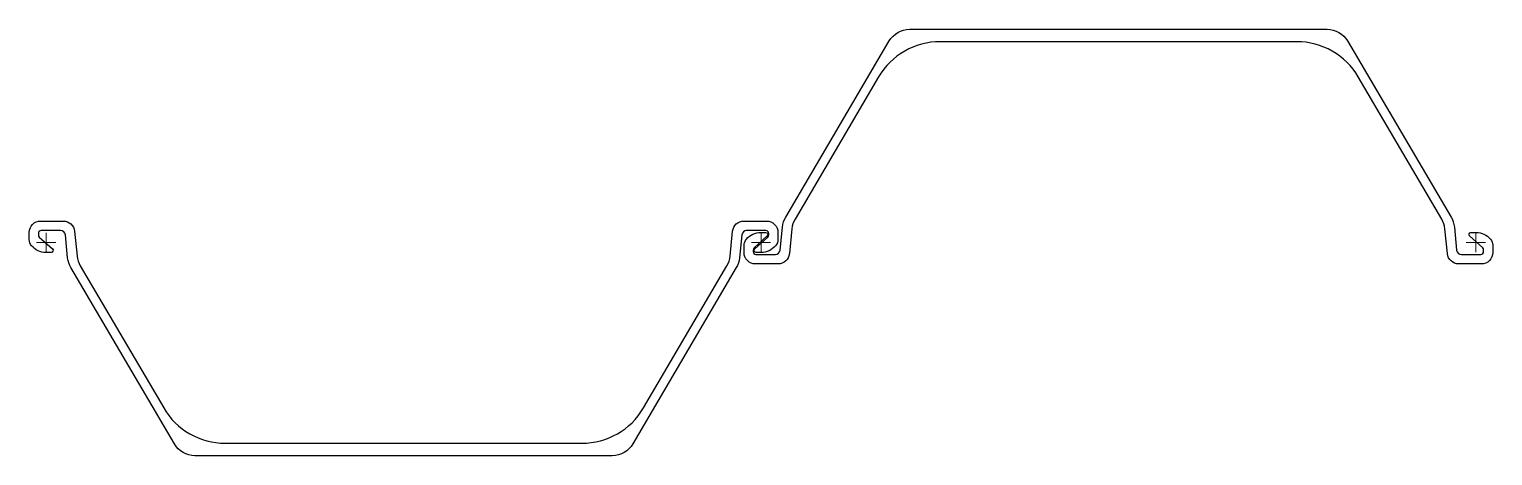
# Model space of a CAD drawing. Header units: millimetres. Extents: x -36 to 1499, y 286 to 733.
import ezdxf

# ---------------------------------------------------------------- set-up
doc = ezdxf.new("R2010")
doc.units = ezdxf.units.MM
doc.layers.add('ref', color=4, linetype='Continuous', lineweight=5)

# ---------------------------------------------------------------- blocks, each defined once
blk = doc.blocks.new('AU23-d')
for points in [[(785.7, 24.5, 0.108349), (782.4, 14.3), (779.8, -11.7, -0.385312), (767.9, -22.5), (744.2, -22.5, -0.414214), (732.2, -10.5), (732.2, -3, -0.17875), (734.7, 3.5, -0.219232), (749.8, 10.5), (755.1, 10.5, -0.687281), (756.5, 6.8), (742.7, -5.6, 0.212557), (741.8, -7.9), (741.8, -9.5, 0.414214), (744.7, -12.5), (765.1, -12.5, 0.385312), (770.1, -8), (772.5, 16.2, -0.108349), (775.9, 26.4), (884.5, 211.2, -0.265863), (906, 223.5), (1344, 223.5, -0.265863), (1365.5, 211.2), (1474.1, 26.4, -0.108349), (1477.5, 16.2), (1479.9, -8, 0.385312), (1484.9, -12.5), (1505.2, -12.5, 0.414214), (1508.2, -9.5), (1508.2, -7.9, 0.212557), (1507.3, -5.6), (1493.5, 6.8, -0.687281), (1494.9, 10.5), (1500.2, 10.5, -0.219232), (1515.3, 3.5, -0.17875), (1517.8, -3), (1517.8, -10.5, -0.414214), (1505.8, -22.5), (1482.1, -22.5, -0.385312), (1470.2, -11.7), (1467.6, 14.3, 0.108349), (1464.3, 24.5), (1376.7, 173.5, 0.265863), (1312, 210.5), (938, 210.5, 0.265863), (873.3, 173.5)], [(714.3, -24.5, 0.108349), (717.6, -14.3), (720.2, 11.7, -0.385312), (732.1, 22.5), (755.8, 22.5, -0.414214), (767.8, 10.5), (767.8, 3, -0.17875), (765.3, -3.5, -0.219232), (750.2, -10.5), (744.9, -10.5, -0.687281), (743.5, -6.8), (757.3, 5.6, 0.212557), (758.2, 7.9), (758.2, 9.5, 0.414214), (755.2, 12.5), (734.9, 12.5, 0.385312), (729.9, 8), (727.5, -16.2, -0.108349), (724.1, -26.4), (615.5, -211.2, -0.265863), (594, -223.5), (156, -223.5, -0.265863), (134.5, -211.2), (25.9, -26.4, -0.108349), (22.5, -16.2), (20.1, 8, 0.385312), (15.1, 12.5), (-5.2, 12.5, 0.414214), (-8.2, 9.5), (-8.2, 7.9, 0.212557), (-7.3, 5.6), (6.5, -6.8, -0.687281), (5.1, -10.5), (-0.2, -10.5, -0.219232), (-15.3, -3.5, -0.17875), (-17.8, 3), (-17.8, 10.5, -0.414214), (-5.8, 22.5), (17.9, 22.5, -0.385312), (29.8, 11.7), (32.4, -14.3, 0.108349), (35.7, -24.5), (123.3, -173.5, 0.265863), (188, -210.5), (562, -210.5, 0.265863), (626.7, -173.5)]]:
    blk.add_lwpolyline(points, format="xyb", close=True)
at = {"layer": 'ref'}
for p, q in [((10, 0), (-10, 0)), ((0, -10), (0, 10)), ((760, 0), (740, 0)), ((740, 0), (760, 0)), ((750, -10), (750, 10)), ((750, 10), (750, -10)), ((1490, 0), (1510, 0)), ((1500, 10), (1500, -10))]:
    blk.add_line(p, q, dxfattribs=at)

msp = doc.modelspace()

# ---------------------------------------------------------------- block references
msp.add_blockref('AU23-d', (-18.3, 509.6))

doc.saveas('drawing.dxf')
